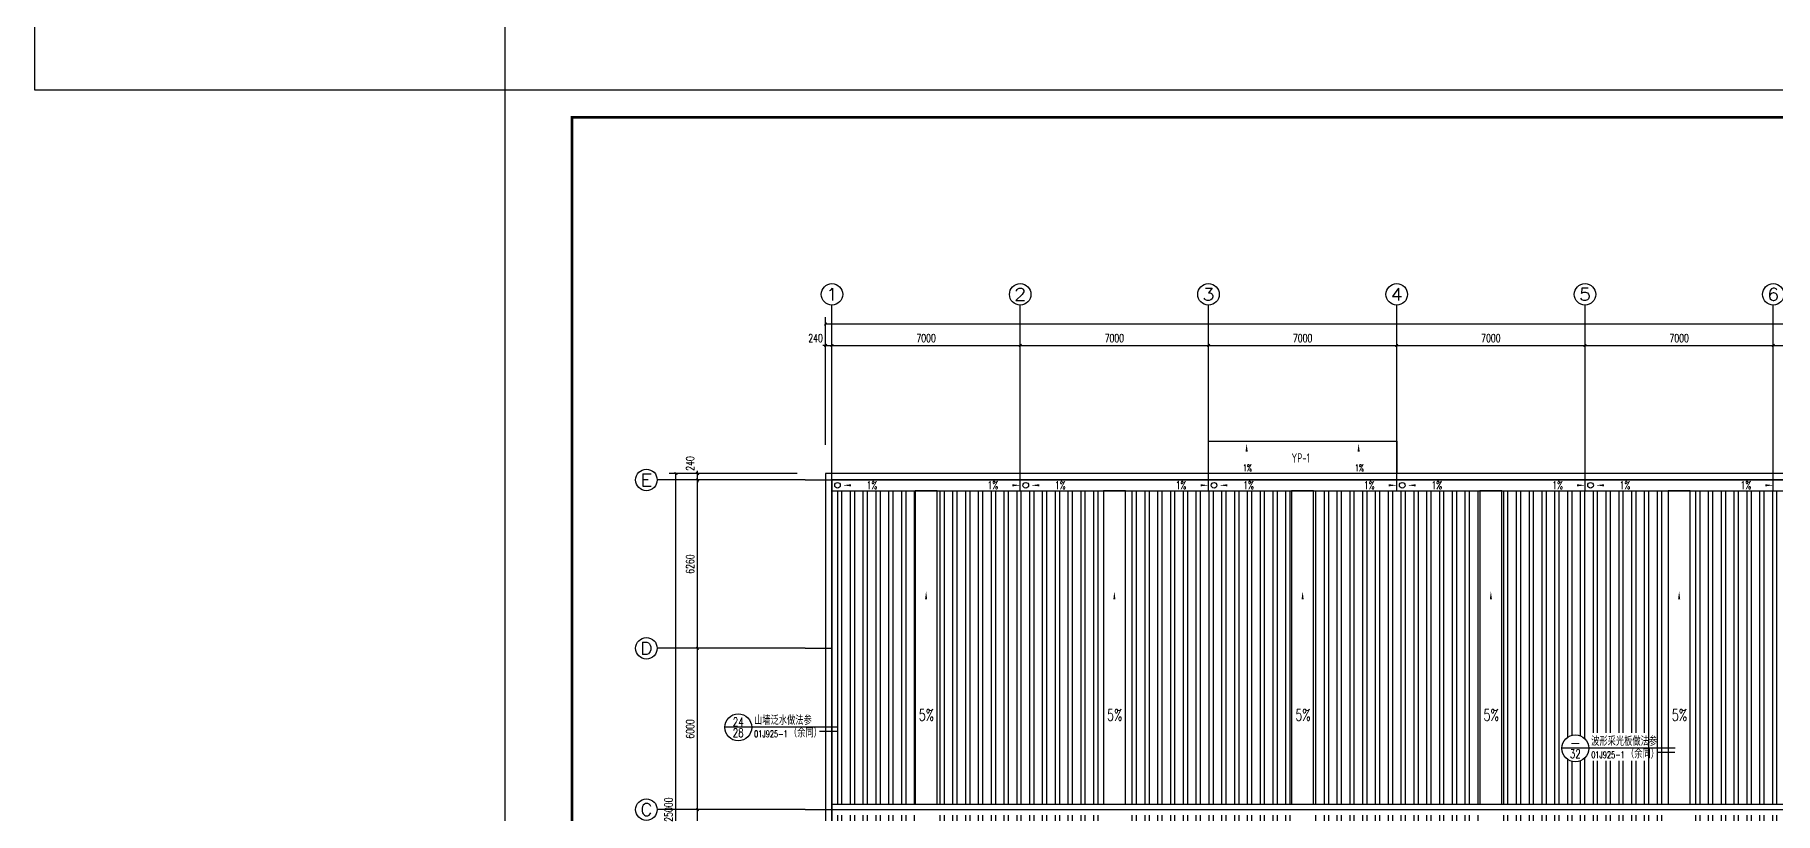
# Model space of a CAD drawing. Extents: x -17471 to 313636, y -71590 to 757901.
# Drawn here: x -17471 to 47242, y 175700 to 204643 of the extents above; entities that cross this region are included whole.
import ezdxf
from ezdxf.enums import TextEntityAlignment as Align

# ---------------------------------------------------------------- set-up
doc = ezdxf.new("R2010")
doc.units = 0
doc.header["$LTSCALE"] = 1000
doc.header["$MEASUREMENT"] = 0
for name, color, linetype in [('AXIS', 3, 'Continuous'), ('AXIS_TEXT', 7, 'Continuous'), ('DIM_IDEN', 3, 'Continuous'), ('DIM_SYMB', 3, 'Continuous'), ('DOTE', 1, 'Continuous'), ('PUB_TEXT', 7, 'Continuous'), ('PUB_TITLE', 4, 'Continuous'), ('WALL', 9, 'Continuous')]:
    doc.layers.add(name, color=color, linetype=linetype)
doc.styles.add('_TCH_AXIS', font='COMPLEX', dxfattribs={"bigfont": 'GBCBIG'})
doc.styles.add('_TCH_DIM', font='SIMPLEX', dxfattribs={"bigfont": 'GBCBIG'})
doc.styles.add('_TCH_DIM_T3', font='SIMPLEX', dxfattribs={"width": 0.705882, "bigfont": 'GBCBIG'})
doc.styles.add('_TCH_LABEL', font='COMPLEX', dxfattribs={"bigfont": 'GBCBIG'})
doc.styles.add('COMPLEX', font='COMPLEX')
doc.styles.add('TSSD_REIN', font='Tssdeng.shx', dxfattribs={"width": 0.7, "bigfont": 'hztxt.shx'})
doc.dimstyles.new('_TCH_ARCH&&100', dxfattribs={"dimtxt": 297.5, "dimasz": 100, "dimexe": 250, "dimexo": 300, "dimgap": 126.25, "dimtad": 1, "dimdec": 0, "dimzin": 0, "dimdsep": 46, "dimtxsty": '_TCH_DIM_T3', "dimblk": 'ARCHTICK', "dimcen": 0.09, "dimclrt": 7, "dimazin": 2, "dimtfac": 1, "dimtdec": 0, "dimtix": 1, "dimtmove": 2, "dimatfit": 3, "dimfxl": 0, "dimtolj": 1, "dimtzin": 0, "dimarcsym": 0})

# ---------------------------------------------------------------- blocks, each defined once
blk = doc.blocks.new('_ArchTick')
at = {"color": 0, "linetype": 'ByBlock', "const_width": 0.4}
blk.add_lwpolyline([(-0.5, -0.5), (0.5, 0.5)], dxfattribs=at)
blk = doc.blocks.new('*D2007')
at = {"layer": 'AXIS', "color": 0, "lineweight": -2, "transparency": 16777216}
for p, q in [((10870, 175832), (6920, 175832)), ((7170, 169832), (7170, 175832)), ((10870, 169832), (6920, 169832))]:
    blk.add_line(p, q, dxfattribs=at)
at = {"layer": 'Defpoints', "color": 0, "transparency": 16777216}
for p in [(7170, 175832), (11170, 175832), (11170, 169832)]:
    blk.add_point(p, dxfattribs=at)
at = {"layer": 'AXIS', "color": 0, "lineweight": -2, "transparency": 16777216, "xscale": 100, "yscale": 100, "zscale": 100}
for p, rotation in [((7170, 175832), 90), ((7170, 169832), 270)]:
    blk.add_blockref('_ArchTick', p, dxfattribs=dict(at, rotation=rotation))
at = {"layer": 'AXIS', "color": 7, "transparency": 16777216, "insert": (6895, 172832), "char_height": 297.5, "attachment_point": 5, "rotation": 90, "style": '_TCH_DIM_T3'}
blk.add_mtext('\\A1;6000', dxfattribs=at)
blk = doc.blocks.new('*D2008')
at = {"layer": 'AXIS', "color": 0, "lineweight": -2, "transparency": 16777216}
for p, q in [((10870, 181832), (6920, 181832)), ((7170, 175832), (7170, 181832)), ((10870, 175832), (6920, 175832))]:
    blk.add_line(p, q, dxfattribs=at)
at = {"layer": 'Defpoints', "color": 0, "transparency": 16777216}
for p in [(7170, 181832), (11170, 181832), (11170, 175832)]:
    blk.add_point(p, dxfattribs=at)
at = {"layer": 'AXIS', "color": 0, "lineweight": -2, "transparency": 16777216, "xscale": 100, "yscale": 100, "zscale": 100}
for p, rotation in [((7170, 181832), 90), ((7170, 175832), 270)]:
    blk.add_blockref('_ArchTick', p, dxfattribs=dict(at, rotation=rotation))
at = {"layer": 'AXIS', "color": 7, "transparency": 16777216, "insert": (6895, 178832), "char_height": 297.5, "attachment_point": 5, "rotation": 90, "style": '_TCH_DIM_T3'}
blk.add_mtext('\\A1;6000', dxfattribs=at)
blk = doc.blocks.new('*D2009')
at = {"layer": 'AXIS', "color": 0, "lineweight": -2, "transparency": 16777216}
for p, q in [((10870, 188092), (6920, 188092)), ((7170, 181832), (7170, 188092)), ((10870, 181832), (6920, 181832))]:
    blk.add_line(p, q, dxfattribs=at)
at = {"layer": 'Defpoints', "color": 0, "transparency": 16777216}
for p in [(7170, 188092), (11170, 188092), (11170, 181832)]:
    blk.add_point(p, dxfattribs=at)
at = {"layer": 'AXIS', "color": 0, "lineweight": -2, "transparency": 16777216, "xscale": 100, "yscale": 100, "zscale": 100}
for p, rotation in [((7170, 188092), 90), ((7170, 181832), 270)]:
    blk.add_blockref('_ArchTick', p, dxfattribs=dict(at, rotation=rotation))
at = {"layer": 'AXIS', "color": 7, "transparency": 16777216, "insert": (6895, 184962), "char_height": 297.5, "attachment_point": 5, "rotation": 90, "style": '_TCH_DIM_T3'}
blk.add_mtext('\\A1;6260', dxfattribs=at)
blk = doc.blocks.new('*D2010')
at = {"layer": 'AXIS', "color": 0, "lineweight": -2, "transparency": 16777216}
for p, q in [((10870, 188332), (6920, 188332)), ((7170, 188332), (7170, 188432)), ((7170, 188092), (7170, 188332)), ((10870, 188092), (6920, 188092)), ((7170, 188092), (7170, 187992))]:
    blk.add_line(p, q, dxfattribs=at)
at = {"layer": 'Defpoints', "color": 0, "transparency": 16777216}
for p in [(7170, 188332), (11170, 188332), (11170, 188092)]:
    blk.add_point(p, dxfattribs=at)
at = {"layer": 'AXIS', "color": 0, "lineweight": -2, "transparency": 16777216, "xscale": 100, "yscale": 100, "zscale": 100}
for p, rotation in [((7170, 188332), 270), ((7170, 188092), 90)]:
    blk.add_blockref('_ArchTick', p, dxfattribs=dict(at, rotation=rotation))
at = {"layer": 'AXIS', "color": 7, "transparency": 16777216, "insert": (6895, 188702), "char_height": 297.5, "attachment_point": 5, "rotation": 90, "style": '_TCH_DIM_T3'}
blk.add_mtext('\\A1;240', dxfattribs=at)
blk = doc.blocks.new('*D2011')
at = {"layer": 'AXIS', "color": 0, "lineweight": -2, "transparency": 16777216}
for p, q in [((10870, 188332), (6120, 188332)), ((6370, 163332), (6370, 188332)), ((10870, 163332), (6120, 163332))]:
    blk.add_line(p, q, dxfattribs=at)
at = {"layer": 'Defpoints', "color": 0, "transparency": 16777216}
for p in [(6370, 188332), (11170, 188332), (11170, 163332)]:
    blk.add_point(p, dxfattribs=at)
at = {"layer": 'AXIS', "color": 0, "lineweight": -2, "transparency": 16777216, "xscale": 100, "yscale": 100, "zscale": 100}
for p, rotation in [((6370, 188332), 90), ((6370, 163332), 270)]:
    blk.add_blockref('_ArchTick', p, dxfattribs=dict(at, rotation=rotation))
at = {"layer": 'AXIS', "color": 7, "transparency": 16777216, "insert": (6095, 175832), "char_height": 297.5, "attachment_point": 5, "rotation": 90, "style": '_TCH_DIM_T3'}
blk.add_mtext('\\A1;25000', dxfattribs=at)
blk = doc.blocks.new('*D2012')
at = {"layer": 'AXIS', "color": 0, "lineweight": -2, "transparency": 16777216}
for p, q in [((11930, 193092), (11830, 193092)), ((11930, 189392), (11930, 193342)), ((11930, 193092), (12170, 193092)), ((12170, 189392), (12170, 193342)), ((12170, 193092), (12270, 193092))]:
    blk.add_line(p, q, dxfattribs=at)
at = {"layer": 'Defpoints', "color": 0, "transparency": 16777216}
for p in [(12170, 193092), (11930, 189092), (12170, 189092)]:
    blk.add_point(p, dxfattribs=at)
at = {"layer": 'AXIS', "color": 0, "lineweight": -2, "transparency": 16777216, "xscale": 100, "yscale": 100, "zscale": 100}
blk.add_blockref('_ArchTick', (11930, 193092), dxfattribs=at)
at = {"layer": 'AXIS', "color": 0, "lineweight": -2, "transparency": 16777216, "xscale": 100, "yscale": 100, "zscale": 100, "rotation": 180}
blk.add_blockref('_ArchTick', (12170, 193092), dxfattribs=at)
at = {"layer": 'AXIS', "color": 7, "transparency": 16777216, "insert": (11560, 193367), "char_height": 297.5, "attachment_point": 5, "style": '_TCH_DIM_T3'}
blk.add_mtext('\\A1;240', dxfattribs=at)
blk = doc.blocks.new('*D2013')
at = {"layer": 'AXIS', "color": 0, "lineweight": -2, "transparency": 16777216}
for p, q in [((12170, 189392), (12170, 193342)), ((12170, 193092), (19170, 193092)), ((19170, 189392), (19170, 193342))]:
    blk.add_line(p, q, dxfattribs=at)
at = {"layer": 'Defpoints', "color": 0, "transparency": 16777216}
for p in [(19170, 193092), (12170, 189092), (19170, 189092)]:
    blk.add_point(p, dxfattribs=at)
at = {"layer": 'AXIS', "color": 0, "lineweight": -2, "transparency": 16777216, "xscale": 100, "yscale": 100, "zscale": 100, "rotation": 180}
blk.add_blockref('_ArchTick', (12170, 193092), dxfattribs=at)
at = {"layer": 'AXIS', "color": 0, "lineweight": -2, "transparency": 16777216, "xscale": 100, "yscale": 100, "zscale": 100}
blk.add_blockref('_ArchTick', (19170, 193092), dxfattribs=at)
at = {"layer": 'AXIS', "color": 7, "transparency": 16777216, "insert": (15670, 193367), "char_height": 297.5, "attachment_point": 5, "style": '_TCH_DIM_T3'}
blk.add_mtext('\\A1;7000', dxfattribs=at)
blk = doc.blocks.new('*D2014')
at = {"layer": 'AXIS', "color": 0, "lineweight": -2, "transparency": 16777216}
for p, q in [((19170, 189392), (19170, 193342)), ((19170, 193092), (26170, 193092)), ((26170, 189392), (26170, 193342))]:
    blk.add_line(p, q, dxfattribs=at)
at = {"layer": 'Defpoints', "color": 0, "transparency": 16777216}
for p in [(26170, 193092), (19170, 189092), (26170, 189092)]:
    blk.add_point(p, dxfattribs=at)
at = {"layer": 'AXIS', "color": 0, "lineweight": -2, "transparency": 16777216, "xscale": 100, "yscale": 100, "zscale": 100, "rotation": 180}
blk.add_blockref('_ArchTick', (19170, 193092), dxfattribs=at)
at = {"layer": 'AXIS', "color": 0, "lineweight": -2, "transparency": 16777216, "xscale": 100, "yscale": 100, "zscale": 100}
blk.add_blockref('_ArchTick', (26170, 193092), dxfattribs=at)
at = {"layer": 'AXIS', "color": 7, "transparency": 16777216, "insert": (22670, 193367), "char_height": 297.5, "attachment_point": 5, "style": '_TCH_DIM_T3'}
blk.add_mtext('\\A1;7000', dxfattribs=at)
blk = doc.blocks.new('*D2015')
at = {"layer": 'AXIS', "color": 0, "lineweight": -2, "transparency": 16777216}
for p, q in [((26170, 189392), (26170, 193342)), ((26170, 193092), (33170, 193092)), ((33170, 189392), (33170, 193342))]:
    blk.add_line(p, q, dxfattribs=at)
at = {"layer": 'Defpoints', "color": 0, "transparency": 16777216}
for p in [(33170, 193092), (26170, 189092), (33170, 189092)]:
    blk.add_point(p, dxfattribs=at)
at = {"layer": 'AXIS', "color": 0, "lineweight": -2, "transparency": 16777216, "xscale": 100, "yscale": 100, "zscale": 100, "rotation": 180}
blk.add_blockref('_ArchTick', (26170, 193092), dxfattribs=at)
at = {"layer": 'AXIS', "color": 0, "lineweight": -2, "transparency": 16777216, "xscale": 100, "yscale": 100, "zscale": 100}
blk.add_blockref('_ArchTick', (33170, 193092), dxfattribs=at)
at = {"layer": 'AXIS', "color": 7, "transparency": 16777216, "insert": (29670, 193367), "char_height": 297.5, "attachment_point": 5, "style": '_TCH_DIM_T3'}
blk.add_mtext('\\A1;7000', dxfattribs=at)
blk = doc.blocks.new('*D2016')
at = {"layer": 'AXIS', "color": 0, "lineweight": -2, "transparency": 16777216}
for p, q in [((33170, 189392), (33170, 193342)), ((33170, 193092), (40170, 193092)), ((40170, 189392), (40170, 193342))]:
    blk.add_line(p, q, dxfattribs=at)
at = {"layer": 'Defpoints', "color": 0, "transparency": 16777216}
for p in [(40170, 193092), (33170, 189092), (40170, 189092)]:
    blk.add_point(p, dxfattribs=at)
at = {"layer": 'AXIS', "color": 0, "lineweight": -2, "transparency": 16777216, "xscale": 100, "yscale": 100, "zscale": 100, "rotation": 180}
blk.add_blockref('_ArchTick', (33170, 193092), dxfattribs=at)
at = {"layer": 'AXIS', "color": 0, "lineweight": -2, "transparency": 16777216, "xscale": 100, "yscale": 100, "zscale": 100}
blk.add_blockref('_ArchTick', (40170, 193092), dxfattribs=at)
at = {"layer": 'AXIS', "color": 7, "transparency": 16777216, "insert": (36670, 193367), "char_height": 297.5, "attachment_point": 5, "style": '_TCH_DIM_T3'}
blk.add_mtext('\\A1;7000', dxfattribs=at)
blk = doc.blocks.new('*D2017')
at = {"layer": 'AXIS', "color": 0, "lineweight": -2, "transparency": 16777216}
for p, q in [((40170, 189392), (40170, 193342)), ((40170, 193092), (47170, 193092)), ((47170, 189392), (47170, 193342))]:
    blk.add_line(p, q, dxfattribs=at)
at = {"layer": 'Defpoints', "color": 0, "transparency": 16777216}
for p in [(47170, 193092), (40170, 189092), (47170, 189092)]:
    blk.add_point(p, dxfattribs=at)
at = {"layer": 'AXIS', "color": 0, "lineweight": -2, "transparency": 16777216, "xscale": 100, "yscale": 100, "zscale": 100, "rotation": 180}
blk.add_blockref('_ArchTick', (40170, 193092), dxfattribs=at)
at = {"layer": 'AXIS', "color": 0, "lineweight": -2, "transparency": 16777216, "xscale": 100, "yscale": 100, "zscale": 100}
blk.add_blockref('_ArchTick', (47170, 193092), dxfattribs=at)
at = {"layer": 'AXIS', "color": 7, "transparency": 16777216, "insert": (43670, 193367), "char_height": 297.5, "attachment_point": 5, "style": '_TCH_DIM_T3'}
blk.add_mtext('\\A1;7000', dxfattribs=at)
blk = doc.blocks.new('*D2018')
at = {"layer": 'AXIS', "color": 0, "lineweight": -2, "transparency": 16777216}
for p, q in [((47170, 189392), (47170, 193342)), ((47170, 193092), (54170, 193092)), ((54170, 189392), (54170, 193342))]:
    blk.add_line(p, q, dxfattribs=at)
at = {"layer": 'Defpoints', "color": 0, "transparency": 16777216}
for p in [(54170, 193092), (47170, 189092), (54170, 189092)]:
    blk.add_point(p, dxfattribs=at)
at = {"layer": 'AXIS', "color": 0, "lineweight": -2, "transparency": 16777216, "xscale": 100, "yscale": 100, "zscale": 100, "rotation": 180}
blk.add_blockref('_ArchTick', (47170, 193092), dxfattribs=at)
at = {"layer": 'AXIS', "color": 0, "lineweight": -2, "transparency": 16777216, "xscale": 100, "yscale": 100, "zscale": 100}
blk.add_blockref('_ArchTick', (54170, 193092), dxfattribs=at)
at = {"layer": 'AXIS', "color": 7, "transparency": 16777216, "insert": (50670, 193367), "char_height": 297.5, "attachment_point": 5, "style": '_TCH_DIM_T3'}
blk.add_mtext('\\A1;7000', dxfattribs=at)
blk = doc.blocks.new('*D2028')
at = {"layer": 'AXIS', "color": 0, "lineweight": -2, "transparency": 16777216}
for p, q in [((11930, 189392), (11930, 194142)), ((110410, 189392), (110410, 194142)), ((11930, 193892), (110410, 193892))]:
    blk.add_line(p, q, dxfattribs=at)
at = {"layer": 'Defpoints', "color": 0, "transparency": 16777216}
for p in [(110410, 193892), (11930, 189092), (110410, 189092)]:
    blk.add_point(p, dxfattribs=at)
at = {"layer": 'AXIS', "color": 0, "lineweight": -2, "transparency": 16777216, "xscale": 100, "yscale": 100, "zscale": 100, "rotation": 180}
blk.add_blockref('_ArchTick', (11930, 193892), dxfattribs=at)
at = {"layer": 'AXIS', "color": 0, "lineweight": -2, "transparency": 16777216, "xscale": 100, "yscale": 100, "zscale": 100}
blk.add_blockref('_ArchTick', (110410, 193892), dxfattribs=at)
at = {"layer": 'AXIS', "color": 7, "transparency": 16777216, "insert": (61170, 194167), "char_height": 297.5, "attachment_point": 5, "style": '_TCH_DIM_T3'}
blk.add_mtext('\\A1;98480', dxfattribs=at)
blk = doc.blocks.new('_AXISO')
blk.add_circle((0, 0), 0.5)
at = {"layer": 'AXIS_TEXT', "style": 'COMPLEX', "width": 1.041667}
blk.add_attdef('A', text='', height=0.56, dxfattribs=at).set_placement((-0.25, -0.28), (0.25, -0.28), align=Align.FIT)

msp = doc.modelspace()

# ---------------------------------------------------------------- hatches: boundary and pattern name
h = msp.add_hatch()
h.set_pattern_fill('ANSI32', color=4, scale=100, angle=45)
h.set_pattern_definition([(90, (0, 0), (-476.25, 3e-14), []), (90, (158.75, 158.75), (-476.25, 3e-14), [])])
h.paths.add_polyline_path([(15260.2, 187692.3), (12170.2, 187692.3), (12170.2, 176032.3), (15260.2, 176032.3)])
h.paths.add_polyline_path([(22260.2, 187692.3), (16080.2, 187692.3), (16080.2, 176032.3), (22260.2, 176032.3)])
h.paths.add_polyline_path([(29260.2, 187692.3), (23080.2, 187692.3), (23080.2, 176032.3), (29260.2, 176032.3)])
h.paths.add_polyline_path([(36260.2, 187692.3), (30080.2, 187692.3), (30080.2, 176032.3), (36260.2, 176032.3)])
h.paths.add_polyline_path([(43260.2, 187692.3), (37080.2, 187692.3), (37080.2, 176032.3), (43260.2, 176032.3), (43260.2, 178113.3), (42674.6, 178113.3), (40309.8, 178113.3, -1), (39309.8, 178113.3, -1), (40309.8, 178113.3), (42674.6, 178113.3), (43260.2, 178113.3)])
h.paths.add_polyline_path([(50260.2, 187692.3), (44080.2, 187692.3), (44080.2, 176032.3), (50260.2, 176032.3)])
h.paths.add_polyline_path([(57260.2, 187692.3), (51080.2, 187692.3), (51080.2, 176032.3), (57260.2, 176032.3)])
h.paths.add_polyline_path([(64260.2, 187692.3), (58080.2, 187692.3), (58080.2, 176032.3), (64260.2, 176032.3)])
h.paths.add_polyline_path([(71260.2, 187692.3), (65080.2, 187692.3), (65080.2, 176032.3), (71260.2, 176032.3)])
h.paths.add_polyline_path([(78260.2, 187692.3), (72080.2, 187692.3), (72080.2, 176032.3), (78260.2, 176032.3)])
h.paths.add_polyline_path([(85260.2, 187692.3), (79080.2, 187692.3), (79080.2, 176032.3), (85260.2, 176032.3)])
h.paths.add_polyline_path([(92260.2, 187692.3), (86080.2, 187692.3), (86080.2, 176032.3), (92260.2, 176032.3)])
h.paths.add_polyline_path([(99260.2, 187692.3), (93080.2, 187692.3), (93080.2, 176032.3), (99260.2, 176032.3)])
h.paths.add_polyline_path([(106260.2, 187692.3), (100080.2, 187692.3), (100080.2, 176032.3), (106260.2, 176032.3)])
h.paths.add_polyline_path([(110170.2, 187692.3), (107080.2, 187692.3), (107080.2, 176032.3), (110170.2, 176032.3)])
h.paths.add_polyline_path([(15260.2, 175632.3), (12170.2, 175632.3), (12170.2, 163972.3), (15260.2, 163972.3)])
h.paths.add_polyline_path([(22260.2, 175632.3), (16080.2, 175632.3), (16080.2, 163972.3), (22260.2, 163972.3)])
h.paths.add_polyline_path([(29260.2, 175632.3), (23080.2, 175632.3), (23080.2, 163972.3), (29260.2, 163972.3)])
h.paths.add_polyline_path([(36260.2, 175632.3), (30080.2, 175632.3), (30080.2, 163972.3), (36260.2, 163972.3)])
h.paths.add_polyline_path([(43260.2, 175632.3), (37080.2, 175632.3), (37080.2, 163972.3), (43260.2, 163972.3)])
h.paths.add_polyline_path([(50260.2, 175632.3), (44080.2, 175632.3), (44080.2, 163972.3), (50260.2, 163972.3)])
h.paths.add_polyline_path([(57260.2, 175632.3), (51080.2, 175632.3), (51080.2, 163972.3), (57260.2, 163972.3)])
h.paths.add_polyline_path([(64260.2, 175632.3), (58080.2, 175632.3), (58080.2, 163972.3), (64260.2, 163972.3)])
h.paths.add_polyline_path([(71260.2, 175632.3), (65080.2, 175632.3), (65080.2, 163972.3), (71260.2, 163972.3)])
h.paths.add_polyline_path([(78260.2, 175632.3), (72080.2, 175632.3), (72080.2, 163972.3), (78260.2, 163972.3)])
h.paths.add_polyline_path([(85260.2, 175632.3), (79080.2, 175632.3), (79080.2, 163972.3), (85260.2, 163972.3)])
h.paths.add_polyline_path([(92260.2, 175632.3), (86080.2, 175632.3), (86080.2, 163972.3), (92260.2, 163972.3)])
h.paths.add_polyline_path([(99260.2, 175632.3), (93080.2, 175632.3), (93080.2, 163972.3), (99260.2, 163972.3)])
h.paths.add_polyline_path([(106260.2, 175632.3), (100080.2, 175632.3), (100080.2, 163972.3), (106260.2, 163972.3)])
h.paths.add_polyline_path([(110170.2, 175632.3), (107080.2, 175632.3), (107080.2, 163972.3), (110170.2, 163972.3)])
h.paths.add_polyline_path([(51527.9, 178157.7), (53807.6, 178157.7), (53807.6, 179228.4), (51527.9, 179228.4)], flags=16)
h.paths.add_polyline_path([(40337.5, 177644.4), (42482, 177644.4), (42482, 178682.8), (40337.5, 178682.8)], flags=16)
h.paths.add_polyline_path([(60436.9, 177559.5), (61294.9, 177559.5), (61294.9, 178020.2), (60436.9, 178020.2)], flags=16)

# ---------------------------------------------------------------- linework, layer by layer
at = {"color": 4}
for p, q in [((12170.2, 176032.3), (110170.2, 176032.3)), ((12170.2, 175832.3), (110170.2, 175832.3))]:
    msp.add_line(p, q, dxfattribs=at)
msp.add_lwpolyline([(0, 202580.2), (-17471.2, 202580.2), (-17471.2, 214770.2), (0, 214770.2)], close=True)
at = {"color": 2}
msp.add_lwpolyline([(26170.2, 189532.3), (33170.2, 189532.3), (33170.2, 188332.3), (26170.2, 188332.3)], close=True, dxfattribs=at)
at = {"color": 6}
msp.add_lwpolyline([(12170.2, 187692.3), (110170.2, 187692.3), (110170.2, 188092.3), (12170.2, 188092.3)], close=True, dxfattribs=at)
at = {"color": 30}
for points in [[(15260.2, 176032.3), (16080.2, 176032.3), (16080.2, 187692.3), (15260.2, 187692.3)], [(22260.2, 176032.3), (23080.2, 176032.3), (23080.2, 187692.3), (22260.2, 187692.3)], [(29260.2, 176032.3), (30080.2, 176032.3), (30080.2, 187692.3), (29260.2, 187692.3)], [(36260.2, 176032.3), (37080.2, 176032.3), (37080.2, 187692.3), (36260.2, 187692.3)], [(43260.2, 176032.3), (44080.2, 176032.3), (44080.2, 187692.3), (43260.2, 187692.3)]]:
    msp.add_lwpolyline(points, close=True, dxfattribs=at)
for centre in [(12375.2, 187892.3), (19375.2, 187892.3), (26375.2, 187892.3), (33375.2, 187892.3), (40375.2, 187892.3)]:
    msp.add_circle(centre, 105)
at = {"layer": 'AXIS'}
for p, q in [((12170.2, 189092.3), (12170.2, 194592.3)), ((19170.2, 189092.3), (19170.2, 194592.3)), ((26170.2, 189092.3), (26170.2, 194592.3)), ((33170.2, 189092.3), (33170.2, 194592.3)), ((40170.2, 189092.3), (40170.2, 194592.3)), ((47170.2, 189092.3), (47170.2, 194592.3)), ((11170.2, 188092.3), (5670.2, 188092.3)), ((11170.2, 181832.3), (5670.2, 181832.3)), ((11170.2, 175832.3), (5670.2, 175832.3))]:
    msp.add_line(p, q, dxfattribs=at)
at = {"layer": 'DIM_IDEN'}
for p, q in [((9184.1, 178893), (8184.1, 178893)), ((11548.8, 178893), (9184.1, 178893)), ((12394.3, 178893), (11548.8, 178893)), ((40309.8, 178113.3), (39309.8, 178113.3)), ((42674.6, 178113.3), (40309.8, 178113.3)), ((43520, 178113.3), (42674.6, 178113.3))]:
    msp.add_line(p, q, dxfattribs=at)
at = {"layer": 'DIM_IDEN', "const_width": 50}
for points in [[(12394.3, 178743), (11705.2, 178743)], [(43520, 177963.3), (42831, 177963.3)]]:
    msp.add_lwpolyline(points, dxfattribs=at)
at = {"layer": 'DIM_IDEN'}
for centre in [(8684.1, 178893), (39809.8, 178113.3)]:
    msp.add_circle(centre, 500, dxfattribs=at)
at = {"layer": 'DIM_SYMB'}
for points in [[(27588, 188758.7, 0, 0, 0), (27588, 189447.5, 0, 80, 0), (27588, 189147.5, 0, 0, 0)], [(31752.3, 188758.7, 0, 0, 0), (31752.3, 189447.5, 0, 80, 0), (31752.3, 189147.5, 0, 0, 0)], [(13353.8, 187892.3, 0, 0, 0), (12575.2, 187892.3, 0, 80, 0), (12875.2, 187892.3, 0, 0, 0)], [(18396.5, 187892.3, 0, 0, 0), (19175.2, 187892.3, 0, 80, 0), (18875.2, 187892.3, 0, 0, 0)], [(20353.8, 187892.3, 0, 0, 0), (19575.2, 187892.3, 0, 80, 0), (19875.2, 187892.3, 0, 0, 0)], [(25396.5, 187892.3, 0, 0, 0), (26175.2, 187892.3, 0, 80, 0), (25875.2, 187892.3, 0, 0, 0)], [(27353.8, 187892.3, 0, 0, 0), (26575.2, 187892.3, 0, 80, 0), (26875.2, 187892.3, 0, 0, 0)], [(32396.5, 187892.3, 0, 0, 0), (33175.2, 187892.3, 0, 80, 0), (32875.2, 187892.3, 0, 0, 0)], [(34353.8, 187892.3, 0, 0, 0), (33575.2, 187892.3, 0, 80, 0), (33875.2, 187892.3, 0, 0, 0)], [(39396.5, 187892.3, 0, 0, 0), (40175.2, 187892.3, 0, 80, 0), (39875.2, 187892.3, 0, 0, 0)], [(41353.8, 187892.3, 0, 0, 0), (40575.2, 187892.3, 0, 80, 0), (40875.2, 187892.3, 0, 0, 0)], [(46396.5, 187892.3, 0, 0, 0), (47175.2, 187892.3, 0, 80, 0), (46875.2, 187892.3, 0, 0, 0)], [(15670.2, 179715.3, 0, 0, 0), (15670.2, 183949.4, 0, 80, 0), (15670.2, 183649.4, 0, 0, 0)], [(22670.2, 179715.3, 0, 0, 0), (22670.2, 183949.4, 0, 80, 0), (22670.2, 183649.4, 0, 0, 0)], [(29670.2, 179715.3, 0, 0, 0), (29670.2, 183949.4, 0, 80, 0), (29670.2, 183649.4, 0, 0, 0)], [(36670.2, 179715.3, 0, 0, 0), (36670.2, 183949.4, 0, 80, 0), (36670.2, 183649.4, 0, 0, 0)], [(43670.2, 179715.3, 0, 0, 0), (43670.2, 183949.4, 0, 80, 0), (43670.2, 183649.4, 0, 0, 0)]]:
    msp.add_lwpolyline(points, format="xyseb", dxfattribs=at)
at = {"layer": 'DOTE'}
for p, q in [((12170.2, 162572.3), (12170.2, 189092.3)), ((19170.2, 187692.3), (19170.2, 189092.3)), ((26170.2, 187692.3), (26170.2, 189092.3)), ((33170.2, 187692.3), (33170.2, 189092.3)), ((40170.2, 187692.3), (40170.2, 189092.3)), ((47170.2, 187692.3), (47170.2, 189092.3)), ((11170.2, 188092.3), (111170.2, 188092.3)), ((11170.2, 181832.3), (12170.2, 181832.3)), ((11170.2, 175832.3), (111170.2, 175832.3))]:
    msp.add_line(p, q, dxfattribs=at)
at = {"layer": 'PUB_TITLE'}
msp.add_lwpolyline([(0, 143180.2), (126100, 143180.2), (126100, 202580.2), (0, 202580.2)], close=True, dxfattribs=at)
at = {"layer": 'PUB_TITLE', "const_width": 100}
msp.add_lwpolyline([(2500, 144180.2), (125100, 144180.2), (125100, 201580.2), (2500, 201580.2)], close=True, dxfattribs=at)
at = {"layer": 'WALL'}
for p, q in [((110410.2, 188332.3), (11930.2, 188332.3)), ((11930.2, 188332.3), (11930.2, 163332.3)), ((110170.2, 188092.3), (12170.2, 188092.3)), ((12170.2, 188092.3), (12170.2, 163572.3))]:
    msp.add_line(p, q, dxfattribs=at)

# ---------------------------------------------------------------- block references
at = {"layer": 'AXIS'}
ref = msp.add_blockref('_AXISO', (12170.2, 194992.3), dxfattribs=dict(at, xscale=800, yscale=800, zscale=800))
ref.add_attrib('A', '1', dxfattribs={"layer": 'AXIS_TEXT', "height": 452.5, "style": '_TCH_AXIS', "width": 2.333333}).set_placement((11943.9, 194766.1), (12396.5, 194766.1), align=Align.FIT)
ref = msp.add_blockref('_AXISO', (19170.2, 194992.3), dxfattribs=dict(at, xscale=800, yscale=800, zscale=800))
ref.add_attrib('A', '2', dxfattribs={"layer": 'AXIS_TEXT', "height": 452.5, "style": '_TCH_AXIS', "width": 1.5}).set_placement((18943.9, 194766.1), (19396.5, 194766.1), align=Align.FIT)
ref = msp.add_blockref('_AXISO', (26170.2, 194992.3), dxfattribs=dict(at, xscale=800, yscale=800, zscale=800))
ref.add_attrib('A', '3', dxfattribs={"layer": 'AXIS_TEXT', "height": 452.5, "style": '_TCH_AXIS', "width": 1.5}).set_placement((25943.9, 194766.1), (26396.5, 194766.1), align=Align.FIT)
ref = msp.add_blockref('_AXISO', (33170.2, 194992.3), dxfattribs=dict(at, xscale=800, yscale=800, zscale=800))
ref.add_attrib('A', '4', dxfattribs={"layer": 'AXIS_TEXT', "height": 452.5, "style": '_TCH_AXIS', "width": 1.3125}).set_placement((32943.9, 194766.1), (33396.5, 194766.1), align=Align.FIT)
ref = msp.add_blockref('_AXISO', (40170.2, 194992.3), dxfattribs=dict(at, xscale=800, yscale=800, zscale=800))
ref.add_attrib('A', '5', dxfattribs={"layer": 'AXIS_TEXT', "height": 452.5, "style": '_TCH_AXIS', "width": 1.5}).set_placement((39943.9, 194766.1), (40396.5, 194766.1), align=Align.FIT)
ref = msp.add_blockref('_AXISO', (47170.2, 194992.3), dxfattribs=dict(at, xscale=800, yscale=800, zscale=800))
ref.add_attrib('A', '6', dxfattribs={"layer": 'AXIS_TEXT', "height": 452.5, "style": '_TCH_AXIS', "width": 1.5}).set_placement((46943.9, 194766.1), (47396.5, 194766.1), align=Align.FIT)
ref = msp.add_blockref('_AXISO', (5270.2, 188092.3), dxfattribs=dict(at, xscale=800, yscale=800, zscale=800))
ref.add_attrib('A', 'E', dxfattribs={"layer": 'AXIS_TEXT', "height": 452.5, "style": '_TCH_AXIS', "width": 1.3125}).set_placement((5043.9, 187866.1), (5496.5, 187866.1), align=Align.FIT)
ref = msp.add_blockref('_AXISO', (5270.2, 181832.3), dxfattribs=dict(at, xscale=800, yscale=800, zscale=800))
ref.add_attrib('A', 'D', dxfattribs={"layer": 'AXIS_TEXT', "height": 452.5, "style": '_TCH_AXIS', "width": 1.235294}).set_placement((5043.9, 181606.1), (5496.5, 181606.1), align=Align.FIT)
ref = msp.add_blockref('_AXISO', (5270.2, 175832.3), dxfattribs=dict(at, xscale=800, yscale=800, zscale=800))
ref.add_attrib('A', 'C', dxfattribs={"layer": 'AXIS_TEXT', "height": 452.5, "style": '_TCH_AXIS', "width": 1.4}).set_placement((5043.9, 175606.1), (5496.5, 175606.1), align=Align.FIT)

# ---------------------------------------------------------------- texts
at = {"layer": 'PUB_TEXT'}
for s, height, style, width, p in [('YP-1', 350, 'TSSD_REIN', 0.7, (29257.1, 188734.3)), ('1%%%', 255, '_TCH_LABEL', 0.705882, (27446.6, 188413.7)), ('1%%%', 255, '_TCH_LABEL', 0.705882, (31610.9, 188413.7)), ('1%%%', 297.5, '_TCH_DIM', 0.705882, (13458.8, 187743.6)), ('1%%%', 297.5, '_TCH_DIM', 0.705882, (17951.5, 187743.6)), ('1%%%', 297.5, '_TCH_DIM', 0.705882, (20458.8, 187743.6)), ('1%%%', 297.5, '_TCH_DIM', 0.705882, (24951.5, 187743.6)), ('1%%%', 297.5, '_TCH_DIM', 0.705882, (27458.8, 187743.6)), ('1%%%', 297.5, '_TCH_DIM', 0.705882, (31951.5, 187743.6)), ('1%%%', 297.5, '_TCH_DIM', 0.705882, (34458.8, 187743.6)), ('1%%%', 297.5, '_TCH_DIM', 0.705882, (38951.5, 187743.6)), ('1%%%', 297.5, '_TCH_DIM', 0.705882, (41458.8, 187743.6)), ('1%%%', 297.5, '_TCH_DIM', 0.705882, (45951.5, 187743.6)), ('5%%%', 425, '_TCH_LABEL', 0.705882, (15398.8, 179140.3)), ('5%%%', 425, '_TCH_LABEL', 0.705882, (22398.8, 179140.3)), ('5%%%', 425, '_TCH_LABEL', 0.705882, (29398.8, 179140.3)), ('5%%%', 425, '_TCH_LABEL', 0.705882, (36398.8, 179140.3)), ('5%%%', 425, '_TCH_LABEL', 0.705882, (43398.8, 179140.3)), ('01J925-1', 255, '_TCH_LABEL', 0.705882, (9274.1, 178522.2)), ('01J925-1', 255, '_TCH_LABEL', 0.705882, (40399.8, 177742.5))]:
    msp.add_text(s, height=height, dxfattribs=dict(at, style=style, width=width)).set_placement(p)
at = {"layer": 'PUB_TEXT', "style": '_TCH_LABEL'}
for s, height, width, p, p2 in [('24', 321.99, 0.729167, (8482.8, 178933.3), (8885.3, 178933.3)), ('28', 321.99, 0.772059, (8482.8, 178530.8), (8885.3, 178530.8)), ('32', 321.99, 0.795455, (39608.6, 177751.1), (40011.1, 177751.1)), ('-', 322, 1.458333, (39608.6, 178153.6), (40011.1, 178153.6))]:
    msp.add_text(s, height=height, dxfattribs=dict(at, width=width)).set_placement(p, p2, align=Align.FIT)
for s, p in [('山墙泛水做法参', (9274.1, 178989.4)), ('（余同）', (10568.4, 178522.2)), ('波形采光板做法参', (40399.8, 178209.7)), ('（余同）', (41694.1, 177742.5))]:
    msp.add_text(s, height=306.38, dxfattribs=at).set_placement(p)

# ---------------------------------------------------------------- dimensions: what is measured, and where the dimension line sits
at = {"layer": 'AXIS'}
for p1, p2, distance, picture, middle in [((11930.2, 189092.3), (110410.2, 189092.3), 4800, '*D2028', (61170.2, 194167.3)), ((12170.2, 189092.3), (19170.2, 189092.3), 4000, '*D2013', (15670.2, 193367.3)), ((19170.2, 189092.3), (26170.2, 189092.3), 4000, '*D2014', (22670.2, 193367.3)), ((26170.2, 189092.3), (33170.2, 189092.3), 4000, '*D2015', (29670.2, 193367.3)), ((33170.2, 189092.3), (40170.2, 189092.3), 4000, '*D2016', (36670.2, 193367.3)), ((40170.2, 189092.3), (47170.2, 189092.3), 4000, '*D2017', (43670.2, 193367.3)), ((47170.2, 189092.3), (54170.2, 189092.3), 4000, '*D2018', (50670.2, 193367.3)), ((11170.2, 163332.3), (11170.2, 188332.3), 4800, '*D2011', (6095.2, 175832.3)), ((11170.2, 181832.3), (11170.2, 188092.3), 4000, '*D2009', (6895.2, 184962.3)), ((11170.2, 175832.3), (11170.2, 181832.3), 4000, '*D2008', (6895.2, 178832.3)), ((11170.2, 169832.3), (11170.2, 175832.3), 4000, '*D2007', (6895.2, 172832.3))]:
    dim = msp.add_aligned_dim(p1=p1, p2=p2, distance=distance, dimstyle='_TCH_ARCH&&100', dxfattribs=at)
    dim.commit()
    dim.dimension.update_dxf_attribs({"geometry": picture, "text_midpoint": middle})
for base, p1, p2, angle, picture, middle in [((12170.2, 193092.3), (11930.2, 189092.3), (12170.2, 189092.3), 0, '*D2012', (11560.2, 193367.3)), ((7170.2, 188332.3), (11170.2, 188092.3), (11170.2, 188332.3), 90, '*D2010', (6895.2, 188702.3))]:
    dim = msp.add_linear_dim(base=base, p1=p1, p2=p2, angle=angle, dimstyle='_TCH_ARCH&&100', dxfattribs=at)
    dim.commit()
    dim.dimension.update_dxf_attribs({"geometry": picture, "text_midpoint": middle, "dimtype": 129})

doc.saveas('drawing.dxf')
